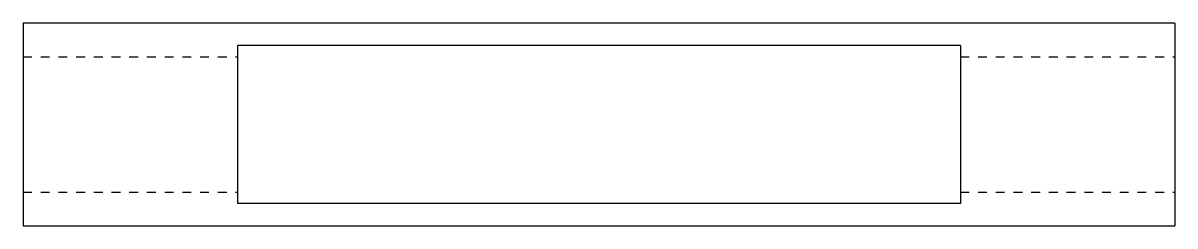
# Model space of a CAD drawing. Header units: millimetres. Extents: x 2 to 5787, y 3 to 82.
# Drawn here: x 5532.1 to 5787.1, y 3 to 48 of the extents above.
import ezdxf

# ---------------------------------------------------------------- set-up
doc = ezdxf.new("R2010")
doc.units = ezdxf.units.MM
doc.linetypes.add('DXK_LINE_DOT2', pattern=[3.9198, 1.9599, -1.9599])
doc.layers.add('STÅL', color=7, linetype='Continuous')

msp = doc.modelspace()

# ---------------------------------------------------------------- linework, layer by layer
at = {"layer": 'STÅL', "color": 2, "linetype": 'Continuous'}
for p, q in [((5787.1, 48), (5532.1, 48)), ((5532.1, 48), (5532.1, 6.01)), ((5787.1, 48), (5787.1, 3)), ((5739.6, 43), (5579.6, 43)), ((5579.6, 43), (5579.6, 14.25)), ((5739.6, 43), (5739.6, 8)), ((5579.6, 14.25), (5579.6, 8)), ((5739.6, 8), (5579.6, 8)), ((5532.1, 6.01), (5532.1, 3)), ((5532.1, 3), (5787.1, 3))]:
    msp.add_line(p, q, dxfattribs=at)
at = {"layer": 'STÅL', "color": 7, "linetype": 'DXK_LINE_DOT2'}
for p, q in [((5532.1, 40.5), (5579.6, 40.5)), ((5739.6, 40.5), (5787.1, 40.5)), ((5532.1, 10.5), (5579.6, 10.5)), ((5739.6, 10.5), (5787.1, 10.5))]:
    msp.add_line(p, q, dxfattribs=at)

doc.saveas('drawing.dxf')
